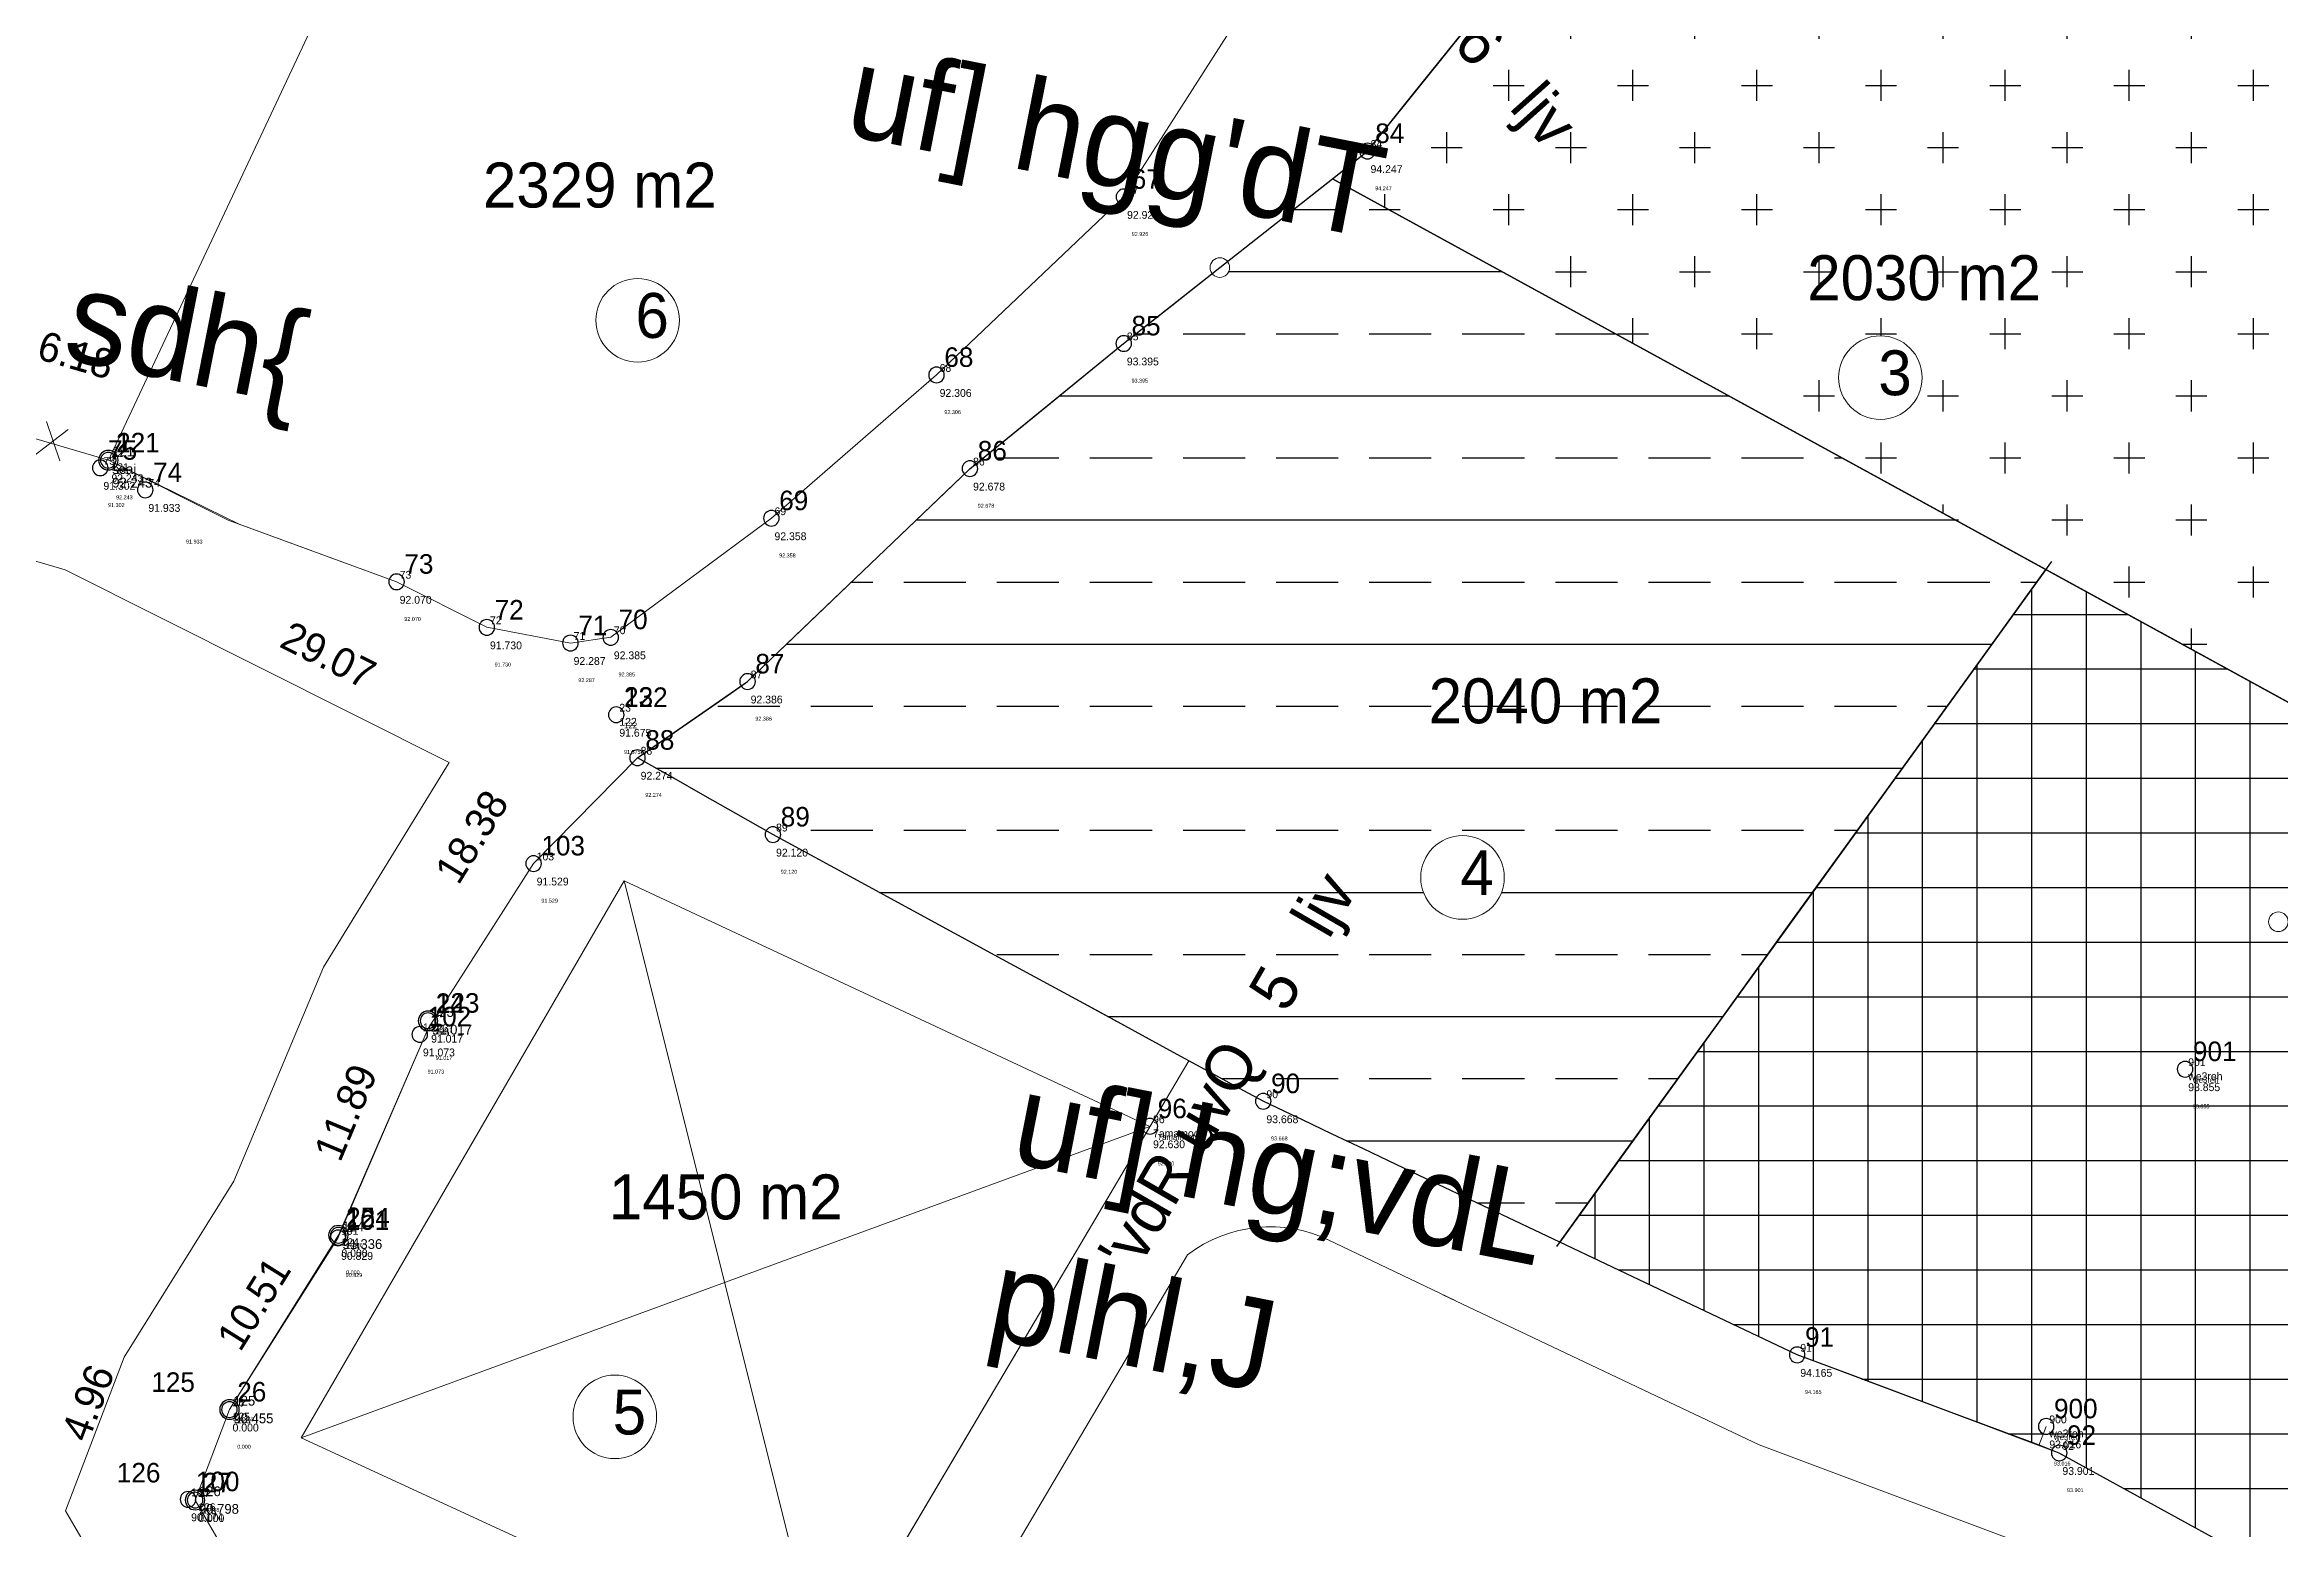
# Model space of a CAD drawing. Header units: millimetres. Extents: x 0 to 151572, y 0 to 180002.
# Drawn here: x 151294 to 151408.3, y 179736 to 179811.9 of the extents above; entities that cross this region are included whole.
import ezdxf

# ---------------------------------------------------------------- set-up
doc = ezdxf.new("R2010")
doc.units = ezdxf.units.MM
doc.layers.get('0').update_dxf_attribs({"linetype": 'CONTINUOUS'})
doc.layers.get('DEFPOINTS').update_dxf_attribs({"linetype": 'CONTINUOUS'})
for name, color, linetype in [('121', 7, 'CONTINUOUS'), ('122', 7, 'CONTINUOUS'), ('123', 7, 'CONTINUOUS'), ('124', 7, 'CONTINUOUS'), ('125', 7, 'CONTINUOUS'), ('126', 7, 'CONTINUOUS'), ('7amamoot', 7, 'CONTINUOUS'), ('DIM', 12, 'CONTINUOUS'), ('DIM6', 2, 'CONTINUOUS'), ('FRAME', 7, 'CONTINUOUS'), ('Point_Codes', 7, 'CONTINUOUS'), ('Point_Elevations', 7, 'CONTINUOUS'), ('Point_Names', 7, 'CONTINUOUS'), ('seaj', 7, 'CONTINUOUS'), ('TEXT', 6, 'CONTINUOUS'), ('we3reh', 7, 'CONTINUOUS')]:
    doc.layers.add(name, color=color, linetype=linetype)
doc.styles.add('F1', font='f1.shx', dxfattribs={"height": 0.5})
doc.styles.add('MONOTEXT', font='txt')
doc.dimstyles.new('250', dxfattribs={"dimtxt": 1.5, "dimasz": 0.18, "dimexe": 0.18, "dimexo": 0.0625, "dimgap": 0.09, "dimtad": 0, "dimzin": 0, "dimdsep": 46, "dimtxsty": 'Standard', "dimcen": 0.09, "dimse1": 1, "dimse2": 1, "dimsd1": 1, "dimsd2": 1, "dimclrt": 2, "dimazin": 0, "dimtfac": 1, "dimtofl": 0, "dimtmove": 0, "dimatfit": 3, "dimfxl": 1, "dimtolj": 1, "dimtzin": 0, "dimarcsym": 0})

# ---------------------------------------------------------------- blocks, each defined once
blk = doc.blocks.new('CIRCLE', base_point=(100, 100))
at = {"color": 0}
for start, end in [(90, 270), (270, 90)]:
    blk.add_arc((100, 100), 100, start, end, dxfattribs=at)
at = {"flags": 1}
for tag in ['NAME', 'FEATURE_CODE']:
    blk.add_attdef(tag, (0, 0), '', height=1, dxfattribs=at)
blk = doc.blocks.new('*D50')
at = {"layer": 'DEFPOINTS', "color": 0, "transparency": 16777216}
for p in [(151301.7, 179737.42), (151304.18, 179733.16), (151300.31, 179730.9)]:
    blk.add_point(p, dxfattribs=at)
at = {"layer": 'DIM6', "color": 2, "lineweight": 0, "transparency": 16777216, "insert": (151299.06, 179733.03), "char_height": 1.5, "attachment_point": 5, "rotation": 300.2538}
blk.add_mtext('\\A1;4.94', dxfattribs=at)
blk = doc.blocks.new('*D49')
at = {"layer": 'DEFPOINTS', "color": 0, "transparency": 16777216}
for p in [(151303.46, 179742.05), (151295.25, 179739.88), (151301.7, 179737.42)]:
    blk.add_point(p, dxfattribs=at)
at = {"layer": 'DIM6', "color": 2, "lineweight": 0, "transparency": 16777216, "insert": (151296.22, 179742.4), "char_height": 1.5, "attachment_point": 5, "rotation": 69.1301}
blk.add_mtext('\\A1;4.96', dxfattribs=at)
blk = doc.blocks.new('*D48')
at = {"layer": 'DEFPOINTS', "color": 0, "transparency": 16777216}
for p in [(151309.03, 179750.97), (151301.93, 179743.01), (151303.46, 179742.05)]:
    blk.add_point(p, dxfattribs=at)
at = {"layer": 'DIM6', "color": 2, "lineweight": 0, "transparency": 16777216, "insert": (151304.71, 179747.47), "char_height": 1.5, "attachment_point": 5, "rotation": 58.0022}
blk.add_mtext('\\A1;10.51', dxfattribs=at)
blk = doc.blocks.new('*D47')
at = {"layer": 'DEFPOINTS', "color": 0, "transparency": 16777216}
for p in [(151313.62, 179761.93), (151307.11, 179751.77), (151309.03, 179750.97)]:
    blk.add_point(p, dxfattribs=at)
at = {"layer": 'DIM6', "color": 2, "lineweight": 0, "transparency": 16777216, "insert": (151309.41, 179757.25), "char_height": 1.5, "attachment_point": 5, "rotation": 67.3004}
blk.add_mtext('\\A1;11.89', dxfattribs=at)
blk = doc.blocks.new('*D46')
at = {"layer": 'DEFPOINTS', "color": 0, "transparency": 16777216}
for p in [(151323.25, 179777.59), (151311.04, 179763.52), (151313.62, 179761.93)]:
    blk.add_point(p, dxfattribs=at)
at = {"layer": 'DIM6', "color": 2, "lineweight": 0, "transparency": 16777216, "insert": (151315.86, 179771.35), "char_height": 1.5, "attachment_point": 5, "rotation": 58.401}
blk.add_mtext('\\A1;18.38', dxfattribs=at)
blk = doc.blocks.new('*D45')
at = {"layer": 'DEFPOINTS', "color": 0, "transparency": 16777216}
for p in [(151297.26, 179790.61), (151295.52, 179787.14), (151323.25, 179777.59)]:
    blk.add_point(p, dxfattribs=at)
at = {"layer": 'DIM6', "color": 2, "lineweight": 0, "transparency": 16777216, "insert": (151308.52, 179780.63), "char_height": 1.5, "attachment_point": 5, "rotation": 333.387}
blk.add_mtext('\\A1;29.07', dxfattribs=at)
blk = doc.blocks.new('*D44')
at = {"layer": 'DEFPOINTS', "color": 0, "transparency": 16777216}
for p in [(151292.64, 179796.84), (151291.33, 179792.34), (151297.26, 179790.61)]:
    blk.add_point(p, dxfattribs=at)
at = {"layer": 'DIM6', "color": 2, "lineweight": 0, "transparency": 16777216, "insert": (151295.61, 179795.98), "char_height": 1.5, "attachment_point": 5, "rotation": 343.7105}
blk.add_mtext('\\A1;6.18', dxfattribs=at)
blk = doc.blocks.new('A$C45845B06')
at = {"color": 30}
ref = blk.add_blockref('CIRCLE', (100.1, 129.12, 94.25), dxfattribs=dict(at, xscale=0.003999999986262992, yscale=0.003999999986262992, zscale=0.003999999986262992))
ref.add_attrib('NAME', '84', (100.26, 129.28, 94.25), dxfattribs={"height": 0.4})
ref.add_attrib('ELEVATION', '94.247', (100.26, 128, 94.25), dxfattribs={"height": 0.4})
ref = blk.add_blockref('CIRCLE', (87.64, 126.78, 92.93), dxfattribs=dict(at, xscale=0.003999999986262992, yscale=0.003999999986262992, zscale=0.003999999986262992))
ref.add_attrib('NAME', '67', (87.8, 126.94, 92.93), dxfattribs={"height": 0.4})
ref.add_attrib('ELEVATION', '92.926', (87.8, 125.66, 92.93), dxfattribs={"height": 0.4})
ref = blk.add_blockref('CIRCLE', (87.63, 119.28, 93.4), dxfattribs=dict(at, xscale=0.003999999986262992, yscale=0.003999999986262992, zscale=0.003999999986262992))
ref.add_attrib('NAME', '85', (87.79, 119.44, 93.4), dxfattribs={"height": 0.4})
ref.add_attrib('ELEVATION', '93.395', (87.79, 118.16, 93.4), dxfattribs={"height": 0.4})
ref = blk.add_blockref('CIRCLE', (78.05, 117.67, 92.31), dxfattribs=dict(at, xscale=0.003999999986262992, yscale=0.003999999986262992, zscale=0.003999999986262992))
ref.add_attrib('NAME', '68', (78.21, 117.83, 92.31), dxfattribs={"height": 0.4})
ref.add_attrib('ELEVATION', '92.306', (78.21, 116.55, 92.31), dxfattribs={"height": 0.4})
ref = blk.add_blockref('CIRCLE', (35.26, 112.92, 91.3), dxfattribs=dict(at, xscale=0.003999999986262992, yscale=0.003999999986262992, zscale=0.003999999986262992))
ref.add_attrib('NAME', '75', (35.42, 113.08, 91.3), dxfattribs={"height": 0.4})
ref.add_attrib('ELEVATION', '91.302', (35.42, 111.8, 91.3), dxfattribs={"height": 0.4})
ref = blk.add_blockref('CIRCLE', (79.76, 112.88, 92.68), dxfattribs=dict(at, xscale=0.003999999986262992, yscale=0.003999999986262992, zscale=0.003999999986262992))
ref.add_attrib('NAME', '86', (79.92, 113.04, 92.68), dxfattribs={"height": 0.4})
ref.add_attrib('ELEVATION', '92.678', (79.92, 111.76, 92.68), dxfattribs={"height": 0.4})
ref = blk.add_blockref('CIRCLE', (37.56, 111.79, 91.93), dxfattribs=dict(at, xscale=0.003999999986262992, yscale=0.003999999986262992, zscale=0.003999999986262992))
ref.add_attrib('NAME', '74', (37.72, 111.95, 91.93), dxfattribs={"height": 0.4})
ref.add_attrib('ELEVATION', '91.933', (37.72, 110.67, 91.93), dxfattribs={"height": 0.4})
ref = blk.add_blockref('CIRCLE', (69.6, 110.34, 92.36), dxfattribs=dict(at, xscale=0.003999999986262992, yscale=0.003999999986262992, zscale=0.003999999986262992))
ref.add_attrib('NAME', '69', (69.76, 110.5, 92.36), dxfattribs={"height": 0.4})
ref.add_attrib('ELEVATION', '92.358', (69.76, 109.22, 92.36), dxfattribs={"height": 0.4})
ref = blk.add_blockref('CIRCLE', (50.42, 107.09, 92.07), dxfattribs=dict(at, xscale=0.003999999986262992, yscale=0.003999999986262992, zscale=0.003999999986262992))
ref.add_attrib('NAME', '73', (50.58, 107.25, 92.07), dxfattribs={"height": 0.4})
ref.add_attrib('ELEVATION', '92.070', (50.58, 105.97, 92.07), dxfattribs={"height": 0.4})
ref = blk.add_blockref('CIRCLE', (55.04, 104.76, 91.73), dxfattribs=dict(at, xscale=0.003999999986262992, yscale=0.003999999986262992, zscale=0.003999999986262992))
ref.add_attrib('NAME', '72', (55.2, 104.92, 91.73), dxfattribs={"height": 0.4})
ref.add_attrib('ELEVATION', '91.730', (55.2, 103.64, 91.73), dxfattribs={"height": 0.4})
ref = blk.add_blockref('CIRCLE', (59.32, 103.96, 92.29), dxfattribs=dict(at, xscale=0.003999999986262992, yscale=0.003999999986262992, zscale=0.003999999986262992))
ref.add_attrib('NAME', '71', (59.48, 104.12, 92.29), dxfattribs={"height": 0.4})
ref.add_attrib('ELEVATION', '92.287', (59.48, 102.84, 92.29), dxfattribs={"height": 0.4})
ref = blk.add_blockref('CIRCLE', (61.38, 104.25, 92.38), dxfattribs=dict(at, xscale=0.003999999986262992, yscale=0.003999999986262992, zscale=0.003999999986262992))
ref.add_attrib('NAME', '70', (61.54, 104.41, 92.38), dxfattribs={"height": 0.4})
ref.add_attrib('ELEVATION', '92.385', (61.54, 103.13, 92.38), dxfattribs={"height": 0.4})
ref = blk.add_blockref('CIRCLE', (68.38, 101.99, 92.39), dxfattribs=dict(at, xscale=0.003999999986262992, yscale=0.003999999986262992, zscale=0.003999999986262992))
ref.add_attrib('NAME', '87', (68.54, 102.15, 92.39), dxfattribs={"height": 0.4})
ref.add_attrib('ELEVATION', '92.386', (68.54, 100.87, 92.39), dxfattribs={"height": 0.4})
ref = blk.add_blockref('CIRCLE', (62.75, 98.09, 92.27), dxfattribs=dict(at, xscale=0.003999999986262992, yscale=0.003999999986262992, zscale=0.003999999986262992))
ref.add_attrib('NAME', '88', (62.91, 98.25, 92.27), dxfattribs={"height": 0.4})
ref.add_attrib('ELEVATION', '92.274', (62.91, 96.97, 92.27), dxfattribs={"height": 0.4})
ref = blk.add_blockref('CIRCLE', (69.68, 94.16, 92.12), dxfattribs=dict(at, xscale=0.003999999986262992, yscale=0.003999999986262992, zscale=0.003999999986262992))
ref.add_attrib('NAME', '89', (69.84, 94.32, 92.12), dxfattribs={"height": 0.4})
ref.add_attrib('ELEVATION', '92.120', (69.84, 93.04, 92.12), dxfattribs={"height": 0.4})
ref = blk.add_blockref('CIRCLE', (57.43, 92.68, 91.53), dxfattribs=dict(at, xscale=0.003999999986262992, yscale=0.003999999986262992, zscale=0.003999999986262992))
ref.add_attrib('NAME', '103', (57.59, 92.84, 91.53), dxfattribs={"height": 0.4})
ref.add_attrib('ELEVATION', '91.529', (57.59, 91.56, 91.53), dxfattribs={"height": 0.4})
ref = blk.add_blockref('CIRCLE', (51.61, 83.94, 91.07), dxfattribs=dict(at, xscale=0.003999999986262992, yscale=0.003999999986262992, zscale=0.003999999986262992))
ref.add_attrib('NAME', '102', (51.77, 84.1, 91.07), dxfattribs={"height": 0.4})
ref.add_attrib('ELEVATION', '91.073', (51.77, 82.82, 91.07), dxfattribs={"height": 0.4})
ref = blk.add_blockref('CIRCLE', (94.77, 80.52, 93.67), dxfattribs=dict(at, xscale=0.003999999986262992, yscale=0.003999999986262992, zscale=0.003999999986262992))
ref.add_attrib('NAME', '90', (94.93, 80.68, 93.67), dxfattribs={"height": 0.4})
ref.add_attrib('ELEVATION', '93.668', (94.93, 79.4, 93.67), dxfattribs={"height": 0.4})
ref = blk.add_blockref('CIRCLE', (47.42, 73.53, 90.83), dxfattribs=dict(at, xscale=0.003999999986262992, yscale=0.003999999986262992, zscale=0.003999999986262992))
ref.add_attrib('NAME', '101', (47.58, 73.69, 90.83), dxfattribs={"height": 0.4})
ref.add_attrib('ELEVATION', '90.829', (47.58, 72.41, 90.83), dxfattribs={"height": 0.4})
ref = blk.add_blockref('CIRCLE', (122.09, 67.55, 94.17), dxfattribs=dict(at, xscale=0.003999999986262992, yscale=0.003999999986262992, zscale=0.003999999986262992))
ref.add_attrib('NAME', '91', (122.25, 67.71, 94.17), dxfattribs={"height": 0.4})
ref.add_attrib('ELEVATION', '94.165', (122.25, 66.43, 94.17), dxfattribs={"height": 0.4})
ref = blk.add_blockref('CIRCLE', (135.5, 62.53, 93.9), dxfattribs=dict(at, xscale=0.003999999986262992, yscale=0.003999999986262992, zscale=0.003999999986262992))
ref.add_attrib('NAME', '92', (135.66, 62.69, 93.9), dxfattribs={"height": 0.4})
ref.add_attrib('ELEVATION', '93.901', (135.66, 61.41, 93.9), dxfattribs={"height": 0.4})
ref = blk.add_blockref('CIRCLE', (39.75, 60.16, 90.17), dxfattribs=dict(at, xscale=0.003999999986262992, yscale=0.003999999986262992, zscale=0.003999999986262992))
ref.add_attrib('NAME', '100', (39.91, 60.32, 90.17), dxfattribs={"height": 0.4})
ref.add_attrib('ELEVATION', '90.174', (39.91, 59.04, 90.17), dxfattribs={"height": 0.4})
at = {"layer": '121', "color": 30}
ref = blk.add_blockref('CIRCLE', (35.67, 113.31, 92.24), dxfattribs=dict(at, xscale=0.003999999986262992, yscale=0.003999999986262992, zscale=0.003999999986262992))
ref.add_attrib('NAME', '22', (35.83, 113.47, 92.24), dxfattribs={"layer": '0', "height": 0.4})
ref.add_attrib('FEATURE_CODE', '121', (35.83, 112.75, 92.24), dxfattribs={"layer": '0', "height": 0.4})
ref.add_attrib('ELEVATION', '92.243', (35.83, 112.19, 92.24), dxfattribs={"layer": '0', "height": 0.4})
at = {"layer": '122', "color": 30}
ref = blk.add_blockref('CIRCLE', (61.66, 100.29, 91.67), dxfattribs=dict(at, xscale=0.003999999986262992, yscale=0.003999999986262992, zscale=0.003999999986262992))
ref.add_attrib('NAME', '23', (61.82, 100.45, 91.67), dxfattribs={"layer": '0', "height": 0.4})
ref.add_attrib('FEATURE_CODE', '122', (61.82, 99.73, 91.67), dxfattribs={"layer": '0', "height": 0.4})
ref.add_attrib('ELEVATION', '91.675', (61.82, 99.17, 91.67), dxfattribs={"layer": '0', "height": 0.4})
at = {"layer": '123', "color": 30}
ref = blk.add_blockref('CIRCLE', (52.03, 84.64, 91.02), dxfattribs=dict(at, xscale=0.003999999986262992, yscale=0.003999999986262992, zscale=0.003999999986262992))
ref.add_attrib('NAME', '24', (52.19, 84.8, 91.02), dxfattribs={"layer": '0', "height": 0.4})
ref.add_attrib('FEATURE_CODE', '123', (52.19, 84.08, 91.02), dxfattribs={"layer": '0', "height": 0.4})
ref.add_attrib('ELEVATION', '91.017', (52.19, 83.52, 91.02), dxfattribs={"layer": '0', "height": 0.4})
at = {"layer": '124', "color": 30}
ref = blk.add_blockref('CIRCLE', (47.44, 73.67), dxfattribs=dict(at, xscale=0.003999999986262992, yscale=0.003999999986262992, zscale=0.003999999986262992))
ref.add_attrib('NAME', '25', (47.6, 73.83), dxfattribs={"layer": '0', "height": 0.4})
ref.add_attrib('FEATURE_CODE', '124', (47.6, 73.11), dxfattribs={"layer": '0', "height": 0.4})
ref.add_attrib('ELEVATION', '0.000', (47.6, 72.55), dxfattribs={"layer": '0', "height": 0.4})
at = {"layer": '125', "color": 30}
ref = blk.add_blockref('CIRCLE', (41.87, 64.75), dxfattribs=dict(at, xscale=0.003999999986262992, yscale=0.003999999986262992, zscale=0.003999999986262992))
ref.add_attrib('NAME', '26', (42.03, 64.91), dxfattribs={"layer": '0', "height": 0.4})
ref.add_attrib('FEATURE_CODE', '125', (42.03, 64.19), dxfattribs={"layer": '0', "height": 0.4})
ref.add_attrib('ELEVATION', '0.000', (42.03, 63.63), dxfattribs={"layer": '0', "height": 0.4})
at = {"layer": '126', "color": 30}
ref = blk.add_blockref('CIRCLE', (40.11, 60.12), dxfattribs=dict(at, xscale=0.003999999986262992, yscale=0.003999999986262992, zscale=0.003999999986262992))
ref.add_attrib('NAME', '27', (40.27, 60.28), dxfattribs={"layer": '0', "height": 0.4})
ref.add_attrib('FEATURE_CODE', '126', (40.27, 59.56), dxfattribs={"layer": '0', "height": 0.4})
ref.add_attrib('ELEVATION', '0.000', (40.27, 59), dxfattribs={"layer": '0', "height": 0.4})
at = {"layer": '7amamoot', "color": 30}
ref = blk.add_blockref('CIRCLE', (88.97, 79.24, 92.63), dxfattribs=dict(at, xscale=0.003999999986262992, yscale=0.003999999986262992, zscale=0.003999999986262992))
ref.add_attrib('NAME', '96', (89.13, 79.4, 92.63), dxfattribs={"layer": '0', "height": 0.4})
ref.add_attrib('FEATURE_CODE', '7amamoot', (89.13, 78.68, 92.63), dxfattribs={"layer": '0', "height": 0.4})
ref.add_attrib('ELEVATION', '92.630', (89.13, 78.12, 92.63), dxfattribs={"layer": '0', "height": 0.4})
at = {"layer": 'we3reh', "color": 30}
ref = blk.add_blockref('CIRCLE', (141.94, 82.16, 93.85), dxfattribs=dict(at, xscale=0.003999999986262992, yscale=0.003999999986262992, zscale=0.003999999986262992))
ref.add_attrib('NAME', '901', (142.1, 82.32, 93.85), dxfattribs={"layer": '0', "height": 0.4})
ref.add_attrib('FEATURE_CODE', 'we3reh', (142.1, 81.6, 93.85), dxfattribs={"layer": '0', "height": 0.4})
ref.add_attrib('ELEVATION', '93.855', (142.1, 81.04, 93.85), dxfattribs={"layer": '0', "height": 0.4})
ref = blk.add_blockref('CIRCLE', (134.83, 63.89, 93.02), dxfattribs=dict(at, xscale=0.003999999986262992, yscale=0.003999999986262992, zscale=0.003999999986262992))
ref.add_attrib('NAME', '900', (134.99, 64.05, 93.02), dxfattribs={"layer": '0', "height": 0.4})
ref.add_attrib('FEATURE_CODE', 'we3reh', (134.99, 63.33, 93.02), dxfattribs={"layer": '0', "height": 0.4})
ref.add_attrib('ELEVATION', '93.016', (134.99, 62.77, 93.02), dxfattribs={"layer": '0', "height": 0.4})
at = {"layer": 'Point_Codes', "color": 6, "char_height": 0.3, "attachment_point": 1, "style": 'MONOTEXT'}
for s, insert in [('121', (36.07, 112.91, 92.24)), ('122', (62.06, 99.89, 91.67)), ('123', (52.43, 84.24, 91.02)), ('we3reh', (142.34, 81.76, 93.85)), ('7amamoot', (89.37, 78.84, 92.63)), ('124', (47.84, 73.27)), ('125', (42.27, 64.35)), ('we3reh', (135.23, 63.49, 93.02)), ('126', (40.51, 59.72))]:
    blk.add_mtext(s, dxfattribs=dict(at, insert=insert))
at = {"layer": 'Point_Elevations', "color": 4, "char_height": 0.2, "attachment_point": 1, "style": 'MONOTEXT'}
for s, insert in [('94.247', (100.5, 127.32, 94.25)), ('92.926', (88.04, 124.98, 92.93)), ('93.395', (88.03, 117.48, 93.4)), ('92.306', (78.45, 115.87, 92.31)), ('91.302', (35.66, 111.12, 91.3)), ('92.243', (36.07, 111.51, 92.24)), ('92.678', (80.16, 111.08, 92.68)), ('91.933', (39.65, 109.25, 18.39)), ('92.358', (70, 108.54, 92.36)), ('92.070', (50.82, 105.29, 92.07)), ('91.730', (55.44, 102.96, 91.73)), ('92.287', (59.72, 102.16, 92.29)), ('92.385', (61.78, 102.45, 92.38)), ('92.386', (68.78, 100.19, 92.39)), ('91.675', (62.06, 98.49, 91.67)), ('92.274', (63.15, 96.29, 92.27)), ('92.120', (70.08, 92.36, 92.12)), ('91.529', (57.83, 90.88, 91.53)), ('91.017', (52.43, 82.84, 91.02)), ('91.073', (52.01, 82.14, 91.07)), ('93.855', (142.34, 80.36, 93.85)), ('93.668', (95.17, 78.72, 93.67)), ('92.630', (89.37, 77.44, 92.63)), ('90.829', (47.82, 71.73, 90.83)), ('0.000', (47.84, 71.87)), ('94.165', (122.49, 65.75, 94.17)), ('0.000', (42.27, 62.95)), ('93.016', (135.23, 62.09, 93.02)), ('93.901', (135.9, 60.73, 93.9))]:
    blk.add_mtext(s, dxfattribs=dict(at, insert=insert))
at = {"layer": 'Point_Names', "color": 1, "char_height": 1, "width": 1, "attachment_point": 7, "style": 'MONOTEXT'}
for s, insert in [('84', (100.5, 129.52, 94.25)), ('67', (88.04, 127.18, 92.93)), ('85', (88.03, 119.68, 93.4)), ('68', (78.45, 118.07, 92.31)), ('22', (36.07, 113.71, 92.24)), ('75', (35.66, 113.32, 91.3)), ('86', (80.16, 113.28, 92.68)), ('74', (37.96, 112.19, 91.93)), ('69', (70, 110.74, 92.36)), ('73', (50.82, 107.49, 92.07)), ('72', (55.44, 105.16, 91.73)), ('71', (59.72, 104.36, 92.29)), ('70', (61.78, 104.65, 92.38)), ('87', (68.78, 102.39, 92.39)), ('23', (62.06, 100.69, 91.67)), ('88', (63.15, 98.49, 92.27)), ('89', (70.08, 94.56, 92.12)), ('103', (57.83, 93.08, 91.53)), ('24', (52.43, 85.04, 91.02)), ('102', (52.01, 84.34, 91.07)), ('901', (142.34, 82.56, 93.85)), ('90', (95.17, 80.92, 93.67)), ('96', (89.37, 79.64, 92.63)), ('25', (47.84, 74.07)), ('101', (47.82, 73.93, 90.83)), ('91', (122.49, 67.95, 94.17)), ('26', (42.27, 65.15)), ('900', (135.23, 64.29, 93.02)), ('92', (135.9, 62.93, 93.9)), ('100', (40.15, 60.56, 90.17)), ('27', (40.51, 60.52))]:
    blk.add_mtext(s, dxfattribs=dict(at, insert=insert))

msp = doc.modelspace()

# ---------------------------------------------------------------- hatches: boundary and pattern name
at = {"layer": 'DIM6'}
h = msp.add_hatch(dxfattribs=at)
h.set_pattern_fill('CROSS', color=3, scale=0.5)
h.paths.add_polyline_path([(151415.305, 179823.596), (151414.731, 179824.52), (151414.156, 179825.445), (151413.271, 179825.991), (151411.471, 179826.784), (151410.54, 179827.031), (151409.142, 179827.068), (151408.803, 179826.949), (151406.665, 179826.202), (151405.077, 179825.647), (151401.352, 179824.344), (151397.865, 179824.497), (151389.251, 179824.876), (151384.333, 179825.092), (151371.209, 179818.256), (151369.191, 179815.748, -0.7078714), (151368.94, 179815.037, -0.1710484), (151368.689, 179815.125), (151365.77, 179811.498), (151363.999, 179809.297), (151361.937, 179806.735, -0.7078714), (151361.687, 179806.023, -0.2295511), (151361.373, 179806.176), (151359.892, 179805.007), (151378.144, 179795.01), (151388.642, 179789.261), (151396.397, 179785.014), (151411.064, 179776.981), (151413.326, 179780.555), (151417.906, 179784.862), (151424.582, 179791.138), (151430.026, 179793.481), (151417.589, 179818.924)])
h.paths.add_polyline_path([(151390.074, 179794.834, -1), (151385.798, 179794.834, -1)], flags=16)
h.paths.add_polyline_path([(151361.747, 179805.203), (151363.947, 179805.203), (151363.947, 179805.803), (151361.747, 179805.803)], flags=24)
h.paths.add_polyline_path([(151361.747, 179806.483), (151362.613, 179806.483), (151362.613, 179807.083), (151361.747, 179807.083)], flags=25)
h.paths.add_polyline_path([(151369, 179814.217), (151371.2, 179814.217), (151371.2, 179814.817), (151369, 179814.817)], flags=24)
h.paths.add_polyline_path([(151369, 179815.497), (151369.867, 179815.497), (151369.867, 179816.097), (151369, 179816.097)], flags=25)
h.paths.add_polyline_path([(151362.037, 179804.373), (151363.137, 179804.373), (151363.137, 179804.673), (151362.037, 179804.673)], flags=24)
h.paths.add_polyline_path([(151361.837, 179806.573), (151364.003, 179806.573), (151364.003, 179808.073), (151361.837, 179808.073)], flags=25)
h.paths.add_polyline_path([(151369.29, 179813.387), (151370.39, 179813.387), (151370.39, 179813.687), (151369.29, 179813.687)], flags=24)
h.paths.add_polyline_path([(151369.09, 179815.587), (151371.257, 179815.587), (151371.257, 179817.087), (151369.09, 179817.087)], flags=25)
h.paths.add_polyline_path([(151387.253, 179793.357), (151389.935, 179793.357), (151389.935, 179796.804), (151387.253, 179796.804)], flags=8)
h.paths.add_polyline_path([(151383.618, 179798.221), (151399.323, 179798.221), (151399.323, 179801.668), (151383.618, 179801.668)], flags=24)
h = msp.add_hatch(dxfattribs=at)
h.set_pattern_fill('BRASS', color=6)
h.paths.add_polyline_path([(151396.397, 179785.014), (151388.642, 179789.261), (151378.144, 179795.01), (151359.892, 179805.007), (151354.528, 179800.773, -0.1686287), (151354.636, 179800.463, -0.7114076), (151353.743, 179800.153), (151351.675, 179798.521), (151349.528, 179796.826, -0.6266099), (151349.214, 179796.178, -0.2256019), (151348.904, 179796.326), (151347.624, 179795.283), (151345.281, 179793.377), (151341.659, 179790.427, -0.6318513), (151341.348, 179789.775, -0.2046769), (151341.059, 179789.898), (151340.08, 179788.961), (151337.004, 179786.019), (151333.6, 179782.763), (151330.258, 179779.565, -0.6601961), (151329.969, 179778.889, -0.2460018), (151329.64, 179779.061), (151329.261, 179778.798), (151328.358, 179778.173), (151327.154, 179777.338), (151324.668, 179775.616, -0.2879456), (151324.687, 179775.191), (151326.071, 179774.407), (151327.803, 179773.425), (151329.365, 179772.54), (151330.92, 179771.659, -0.270121), (151331.268, 179771.862, -0.5688533), (151331.619, 179771.271), (151335.781, 179769.008), (151343.022, 179765.071), (151348.209, 179762.251), (151349.801, 179761.385), (151351.771, 179760.314), (151353.553, 179759.345), (151355.371, 179758.357), (151356.004, 179758.012, -0.2748164), (151356.356, 179758.221, -0.5508689), (151356.717, 179757.649), (151357.461, 179757.296), (151358.36, 179756.87), (151359.888, 179756.144), (151361.495, 179755.381), (151362.762, 179754.78), (151364.338, 179754.031), (151371.532, 179750.616), (151374.421, 179754.613), (151378.052, 179759.635), (151379.682, 179761.89), (151383.321, 179766.924), (151388.482, 179774.064), (151393.275, 179780.694)])
h.paths.add_polyline_path([(151368.691, 179769.268, -1), (151364.415, 179769.268, -1)], flags=16)
h.paths.add_polyline_path([(151356.416, 179756.601), (151358.616, 179756.601), (151358.616, 179757.201), (151356.416, 179757.201)], flags=25)
h.paths.add_polyline_path([(151356.416, 179757.881), (151357.216, 179757.881), (151357.216, 179758.481), (151356.416, 179758.481)], flags=25)
h.paths.add_polyline_path([(151331.328, 179770.242), (151333.328, 179770.242), (151333.328, 179770.842), (151331.328, 179770.842)], flags=25)
h.paths.add_polyline_path([(151331.328, 179771.522), (151332.195, 179771.522), (151332.195, 179772.122), (151331.328, 179772.122)], flags=25)
h.paths.add_polyline_path([(151324.399, 179774.168), (151326.599, 179774.168), (151326.599, 179774.768), (151324.399, 179774.768)], flags=9)
h.paths.add_polyline_path([(151324.399, 179775.448), (151325.266, 179775.448), (151325.266, 179776.048), (151324.399, 179776.048)], flags=9)
h.paths.add_polyline_path([(151330.029, 179778.069), (151332.229, 179778.069), (151332.229, 179778.669), (151330.029, 179778.669)], flags=24)
h.paths.add_polyline_path([(151330.029, 179779.349), (151330.896, 179779.349), (151330.896, 179779.949), (151330.029, 179779.949)], flags=25)
h.paths.add_polyline_path([(151341.408, 179788.955), (151343.608, 179788.955), (151343.608, 179789.555), (151341.408, 179789.555)], flags=24)
h.paths.add_polyline_path([(151341.408, 179790.235), (151342.275, 179790.235), (151342.275, 179790.835), (151341.408, 179790.835)], flags=25)
h.paths.add_polyline_path([(151349.274, 179795.358), (151351.474, 179795.358), (151351.474, 179795.958), (151349.274, 179795.958)], flags=24)
h.paths.add_polyline_path([(151349.274, 179796.638), (151350.141, 179796.638), (151350.141, 179797.238), (151349.274, 179797.238)], flags=25)
h.paths.add_polyline_path([(151356.506, 179757.971), (151358.506, 179757.971), (151358.506, 179759.471), (151356.506, 179759.471)], flags=25)
h.paths.add_polyline_path([(151331.418, 179771.612), (151333.585, 179771.612), (151333.585, 179773.112), (151331.418, 179773.112)], flags=25)
h.paths.add_polyline_path([(151324.489, 179775.538), (151326.656, 179775.538), (151326.656, 179777.038), (151324.489, 179777.038)], flags=9)
h.paths.add_polyline_path([(151330.319, 179777.239), (151331.419, 179777.239), (151331.419, 179777.539), (151330.319, 179777.539)], flags=24)
h.paths.add_polyline_path([(151330.119, 179779.439), (151332.286, 179779.439), (151332.286, 179780.939), (151330.119, 179780.939)], flags=25)
h.paths.add_polyline_path([(151341.698, 179788.125), (151342.798, 179788.125), (151342.798, 179788.425), (151341.698, 179788.425)], flags=24)
h.paths.add_polyline_path([(151341.498, 179790.325), (151343.665, 179790.325), (151343.665, 179791.825), (151341.498, 179791.825)], flags=25)
h.paths.add_polyline_path([(151349.564, 179794.528), (151350.664, 179794.528), (151350.664, 179794.828), (151349.564, 179794.828)], flags=24)
h.paths.add_polyline_path([(151349.364, 179796.728), (151351.531, 179796.728), (151351.531, 179798.228), (151349.364, 179798.228)], flags=25)
h.paths.add_polyline_path([(151364.246, 179776.578), (151379.951, 179776.578), (151379.951, 179780.026), (151364.246, 179780.026)], flags=24)
h.paths.add_polyline_path([(151365.87, 179767.79), (151368.552, 179767.79), (151368.552, 179771.238), (151365.87, 179771.238)], flags=8)
h = msp.add_hatch(dxfattribs=at)
h.set_pattern_fill('NET', color=5, scale=0.88)
h.paths.add_polyline_path([(151410.174, 179766.223), (151408.761, 179766.809, -0.4651963), (151408.032, 179766.578), (151403.738, 179759.793, -0.9076018), (151403.379, 179759.083), (151396.568, 179741.558, -0.9999519), (151396.278, 179740.812), (151396.052, 179740.23), (151396.713, 179739.974, -0.3093658), (151397.085, 179740.229, -0.5702215), (151397.436, 179739.636), (151416.586, 179729.121, -0.2737056), (151416.936, 179729.329, -0.5002224), (151417.32, 179728.817), (151447.708, 179719.93, -0.3331357), (151448.092, 179720.218, -0.5002224), (151448.476, 179719.706), (151448.835, 179719.6), (151469.819, 179733.487, -0.5999709), (151470.239, 179734.263), (151470.279, 179740.791, -0.4123977), (151469.782, 179741.291, -0.0984649), (151469.82, 179741.482)])
h.paths.add_polyline_path([(151413.998, 179754.129, -1), (151418.273, 179754.129, -1)], flags=16)
h.paths.add_polyline_path([(151408.032, 179766.578, -0.2571071), (151407.799, 179767.001, -0.5909578), (151408.566, 179767.423), (151409.816, 179769.399, -0.2570823), (151409.584, 179769.821, -0.5909298), (151410.351, 179770.244), (151413.599, 179775.376), (151411.064, 179776.981), (151396.397, 179785.014), (151393.275, 179780.694), (151388.482, 179774.064), (151383.321, 179766.924), (151379.682, 179761.89), (151378.052, 179759.635), (151374.421, 179754.613), (151371.532, 179750.616), (151376.279, 179748.362), (151383.32, 179745.02, -0.2895997), (151383.681, 179745.248, -0.5235039), (151384.056, 179744.708), (151386.385, 179743.836), (151391.428, 179741.947), (151396.052, 179740.23), (151396.278, 179740.812, -1), (151396.568, 179741.558), (151403.379, 179759.083, -0.8299457), (151403.524, 179759.855, -0.1420029), (151403.738, 179759.793)])
h.paths.add_polyline_path([(151403.584, 179758.235), (151405.784, 179758.235), (151405.784, 179758.835), (151403.584, 179758.835)], flags=24)
h.paths.add_polyline_path([(151403.584, 179758.795), (151406.051, 179758.795), (151406.051, 179759.395), (151403.584, 179759.395)], flags=24)
h.paths.add_polyline_path([(151403.584, 179759.515), (151404.651, 179759.515), (151404.651, 179760.115), (151403.584, 179760.115)], flags=25)
h.paths.add_polyline_path([(151396.483, 179739.965), (151398.483, 179739.965), (151398.483, 179740.565), (151396.483, 179740.565)], flags=25)
h.paths.add_polyline_path([(151396.483, 179740.525), (151398.95, 179740.525), (151398.95, 179741.125), (151396.483, 179741.125)], flags=24)
h.paths.add_polyline_path([(151396.483, 179741.245), (151397.617, 179741.245), (151397.617, 179741.845), (151396.483, 179741.845)], flags=25)
h.paths.add_polyline_path([(151448.152, 179719.878), (151449.018, 179719.878), (151449.018, 179720.478), (151448.152, 179720.478)], flags=25)
h.paths.add_polyline_path([(151416.996, 179728.989), (151417.863, 179728.989), (151417.863, 179729.589), (151416.996, 179729.589)], flags=25)
h.paths.add_polyline_path([(151397.145, 179738.609), (151399.145, 179738.609), (151399.145, 179739.209), (151397.145, 179739.209)], flags=25)
h.paths.add_polyline_path([(151397.145, 179739.889), (151398.012, 179739.889), (151398.012, 179740.489), (151397.145, 179740.489)], flags=25)
h.paths.add_polyline_path([(151403.874, 179757.405), (151404.974, 179757.405), (151404.974, 179757.705), (151403.874, 179757.705)], flags=24)
h.paths.add_polyline_path([(151403.849, 179758.68), (151405.699, 179758.68), (151405.699, 179759.13), (151403.849, 179759.13)], flags=24)
h.paths.add_polyline_path([(151403.674, 179759.605), (151406.341, 179759.605), (151406.341, 179761.105), (151403.674, 179761.105)], flags=25)
h.paths.add_polyline_path([(151396.748, 179740.41), (151398.598, 179740.41), (151398.598, 179740.86), (151396.748, 179740.86)], flags=24)
h.paths.add_polyline_path([(151396.573, 179741.335), (151399.407, 179741.335), (151399.407, 179742.835), (151396.573, 179742.835)], flags=25)
h.paths.add_polyline_path([(151448.242, 179719.968), (151450.408, 179719.968), (151450.408, 179721.468), (151448.242, 179721.468)], flags=25)
h.paths.add_polyline_path([(151417.086, 179729.079), (151419.253, 179729.079), (151419.253, 179730.579), (151417.086, 179730.579)], flags=25)
h.paths.add_polyline_path([(151397.235, 179739.979), (151399.402, 179739.979), (151399.402, 179741.479), (151397.235, 179741.479)], flags=25)
h.paths.add_polyline_path([(151417.355, 179746.43), (151433.797, 179745.447), (151434.003, 179748.888), (151417.56, 179749.871)], flags=24)
h.paths.add_polyline_path([(151435.918, 179738.994), (151445.635, 179738.994), (151445.635, 179743.753), (151435.918, 179743.753)], flags=24)
h.paths.add_polyline_path([(151415.453, 179752.652), (151418.134, 179752.652), (151418.134, 179756.099), (151415.453, 179756.099)], flags=8)
h.paths.add_polyline_path([(151383.741, 179743.628), (151385.808, 179743.628), (151385.808, 179744.228), (151383.741, 179744.228)], flags=25)
h.paths.add_polyline_path([(151383.741, 179744.908), (151384.475, 179744.908), (151384.475, 179745.508), (151383.741, 179745.508)], flags=25)
h.paths.add_polyline_path([(151383.831, 179744.998), (151385.665, 179744.998), (151385.665, 179746.498), (151383.831, 179746.498)], flags=25)

# ---------------------------------------------------------------- linework, layer by layer
at = {"layer": 'DIM', "color": 7, "lineweight": 0, "flags": 128}
for points in [[(151303.387, 179787.54), (151297.261, 179790.609), (151291.327, 179792.343), (151280.104, 179796.636), (151274.503, 179799.068), (151291.893, 179845.615)], [(151332.466, 179726.387), (151314.431, 179729.526), (151304.184, 179733.157), (151301.697, 179737.421), (151303.462, 179742.052), (151309.032, 179750.965), (151313.62, 179761.535)]]:
    msp.add_lwpolyline(points, dxfattribs=at)
at = {"layer": 'DIM6', "color": 7, "lineweight": 0}
for p, q in [((151368.94, 179815.437, 94.253), (151361.687, 179806.423, 94.247)), ((151361.687, 179806.423, 94.247), (151349.214, 179796.578, 93.395)), ((151354.136, 179800.463, 94.935), (151349.214, 179796.578, 94.935)), ((151349.214, 179796.578, 93.395), (151341.348, 179790.175, 92.678)), ((151349.214, 179796.578, 94.935), (151341.348, 179790.175, 94.935)), ((151294.102, 179792.594), (151294.785, 179790.569)), ((151295.207, 179792.173), (151293.52, 179790.889)), ((151295.087, 179792.093), (151295.207, 179792.173)), ((151341.348, 179790.175, 92.678), (151329.969, 179779.289, 92.386)), ((151341.348, 179790.175, 94.935), (151329.969, 179779.289, 94.935)), ((151329.969, 179779.289, 92.386), (151324.339, 179775.388, 92.274)), ((151329.969, 179779.289, 94.935), (151324.339, 179775.388, 94.935)), ((151324.339, 179775.388, 92.274), (151319.018, 179769.983, 91.529)), ((151324.339, 179775.388, 92.274), (151331.268, 179771.462, 92.12)), ((151324.339, 179775.388, 94.935), (151331.268, 179771.462, 94.935)), ((151331.268, 179771.462, 92.12), (151356.356, 179757.821, 93.668)), ((151331.268, 179771.462, 94.935), (151352.545, 179759.893, 94.935)), ((151319.018, 179769.983, 91.529), (151313.62, 179761.535, 91.017)), ((151352.545, 179759.893, 94.935), (151356.356, 179757.821, 94.935)), ((151356.356, 179757.821, 93.668), (151383.681, 179744.848, 94.165)), ((151356.356, 179757.821, 94.935), (151383.681, 179744.848, 94.935)), ((151366.179, 179747.623, 97.687), (151359.64, 179750.751, 97.687)), ((151383.681, 179744.848, 94.165), (151396.047, 179740.218, 97.687)), ((151383.681, 179744.848, 94.935), (151396.047, 179740.218, 94.935)), ((151396.047, 179740.218, 97.687), (151396.423, 179741.185, 93.016)), ((151397.085, 179739.829, 93.901), (151396.047, 179740.218, 97.687)), ((151396.047, 179740.218), (151397.085, 179739.829)), ((151416.936, 179728.929, 94.06), (151397.085, 179739.829, 93.901)), ((151397.085, 179739.829), (151416.936, 179728.929))]:
    msp.add_line(p, q, dxfattribs=at)
at = {"layer": 'DIM6'}
for p, q in [((151359.892, 179805.007, 90.532), (151411.984, 179776.477, -0.728)), ((151396.692, 179785.422, 28.521), (151371.37, 179750.391, 93.919))]:
    msp.add_line(p, q, dxfattribs=at)
at = {"layer": 'DIM6', "color": 7, "lineweight": 0, "flags": 128}
for points, elevation in [([(151358.946, 179819.291), (151343.806, 179829.555), (151341.449, 179832.204), (151339.318, 179836.616), (151337.233, 179846.837), (151335.067, 179860.759), (151329.19, 179858.715), (151319.718, 179838.41), (151319.718, 179838.41), (151297.261, 179790.609), (151297.261, 179790.609), (151297.261, 179790.609), (151297.261, 179790.609), (151303.947, 179787.335), (151312.004, 179784.391), (151316.629, 179782.063), (151320.906, 179781.257), (151322.972, 179781.551), (151331.191, 179787.637), (151339.639, 179794.969), (151349.226, 179804.078), (151358.946, 179819.291)], 91.302), ([(151352.545, 179759.893), (151331.268, 179771.462), (151324.339, 179775.388), (151319.018, 179769.983), (151313.62, 179761.535), (151309.005, 179750.825), (151303.462, 179742.052), (151301.697, 179737.421), (151304.184, 179733.157), (151314.431, 179729.526), (151332.46, 179726.388), (151332.664, 179726.265)], 92.679)]:
    msp.add_lwpolyline(points, close=True, dxfattribs=dict(at, elevation=elevation))
for points, elevation in [([(151303.387, 179787.54), (151312.004, 179784.391), (151316.629, 179782.063), (151320.906, 179781.257), (151322.972, 179781.551), (151331.191, 179787.637), (151339.639, 179794.969), (151349.226, 179804.078), (151358.946, 179819.291), (151343.806, 179829.555), (151341.449, 179832.204), (151339.318, 179836.616), (151337.233, 179846.837), (151335.067, 179860.759)], 91.302), ([(151371.209, 179818.256), (151361.687, 179806.423), (151349.214, 179796.578), (151341.348, 179790.175), (151329.969, 179779.289), (151324.339, 179775.388), (151331.268, 179771.462), (151356.356, 179757.821), (151383.681, 179744.848), (151397.085, 179739.829), (151416.936, 179728.929), (151448.835, 179719.6)], 94.253)]:
    msp.add_lwpolyline(points, dxfattribs=dict(at, elevation=elevation))
at = {"layer": 'DIM6', "color": 0, "elevation": 0.884, "flags": 128}
msp.add_lwpolyline([(151415.305, 179823.596), (151421.723, 179810.466), (151424.467, 179804.854), (151430.07, 179793.5), (151424.582, 179791.138), (151417.906, 179784.862), (151413.326, 179780.555), (151411.064, 179776.981), (151396.397, 179785.014), (151359.892, 179805.007), (151361.687, 179806.423), (151363.999, 179809.297), (151365.77, 179811.498), (151371.209, 179818.256)], dxfattribs=at)
at = {"layer": 'DIM6', "color": 0, "elevation": 93.5, "flags": 128}
msp.add_lwpolyline([(151371.532, 179750.616), (151364.338, 179754.031), (151362.762, 179754.78), (151361.495, 179755.381), (151359.888, 179756.144), (151358.36, 179756.87), (151357.461, 179757.296), (151356.356, 179757.821), (151355.371, 179758.357), (151353.553, 179759.345), (151351.771, 179760.314), (151349.801, 179761.385), (151348.209, 179762.251), (151343.022, 179765.071), (151335.781, 179769.008), (151331.268, 179771.462), (151329.365, 179772.54), (151327.803, 179773.425), (151326.071, 179774.407), (151324.339, 179775.388), (151327.154, 179777.338), (151328.358, 179778.173), (151329.261, 179778.798), (151329.969, 179779.289), (151333.6, 179782.763), (151337.004, 179786.019), (151340.08, 179788.961), (151341.348, 179790.175), (151345.281, 179793.377), (151347.624, 179795.283), (151349.214, 179796.578), (151351.675, 179798.521), (151354.136, 179800.463), (151359.892, 179805.007), (151378.144, 179795.01), (151388.642, 179789.261), (151396.397, 179785.014), (151391.67, 179778.474), (151384.031, 179767.907), (151375.332, 179755.873)], close=True, dxfattribs=at)
at = {"layer": 'DIM6', "color": 7, "lineweight": 0, "flags": 128}
for points in [[(151330.3, 179720.674), (151312.903, 179723.701), (151300.108, 179728.236), (151295.068, 179736.877), (151298.064, 179744.735), (151303.685, 179753.731), (151308.265, 179764.681), (151314.709, 179775.156), (151295.058, 179785.002), (151289.411, 179786.652), (151277.836, 179791.079), (151266.89, 179795.833)], [(151415.009, 179724.283), (151394.995, 179735.273), (151394.294, 179735.535), (151381.729, 179740.24), (151365.548, 179747.922)]]:
    msp.add_lwpolyline(points, dxfattribs=at)
at = {"layer": 'DIM6', "color": 0, "flags": 128}
msp.add_lwpolyline([(151448.835, 179719.6), (151448.092, 179719.818), (151416.936, 179728.929), (151397.085, 179739.829), (151396.052, 179740.23), (151391.428, 179741.947), (151386.385, 179743.836), (151383.681, 179744.848), (151376.279, 179748.362), (151371.532, 179750.616), (151374.421, 179754.613), (151378.052, 179759.635), (151379.682, 179761.89), (151383.321, 179766.924), (151388.482, 179774.064), (151393.275, 179780.694), (151396.397, 179785.014), (151411.064, 179776.981), (151415.289, 179774.307), (151410.174, 179766.223), (151470.282, 179741.291), (151470.236, 179733.763)], close=True, dxfattribs=at)
at = {"layer": 'DIM6', "color": 7, "lineweight": 0}
for centre, radius in [((151354.136, 179800.463, 96.483), 0.5), ((151324.343, 179797.766), 2.138), ((151387.936, 179794.834), 2.138), ((151366.553, 179769.268), 2.138), ((151408.299, 179767.001, 2.752), 0.5), ((151323.176, 179741.678), 2.138)]:
    msp.add_circle(centre, radius, dxfattribs=at)
msp.add_arc((151356.71, 179744.441, 97.687), 6.957, 63.76457, 127.37227, dxfattribs=at)
at = {"layer": 'TEXT', "color": 7, "lineweight": 0}
for p, q in [((151323.655, 179769.098, 92.319), (151307.121, 179740.606, 91.358)), ((151323.655, 179769.098, 92.319), (151350.56, 179756.535, 92.63)), ((151333.863, 179728.293, 92.214), (151323.655, 179769.098, 92.319)), ((151352.545, 179759.893, 92.679), (151332.664, 179726.265, 92.185)), ((151350.56, 179756.535, 92.63), (151307.121, 179740.606, 91.358)), ((151352.487, 179749.97, 92.571), (151336.921, 179723.64, 92.183)), ((151307.121, 179740.606, 91.358), (151333.863, 179728.293, 92.214))]:
    msp.add_line(p, q, dxfattribs=at)

# ---------------------------------------------------------------- block references
at = {"color": 7, "lineweight": 0}
msp.add_blockref('A$C45845B06', (151261.588, 179677.299), dxfattribs=at)
at = {"color": 7}
ref = msp.add_blockref('CIRCLE', (151313.62, 179761.935, 91.017), dxfattribs=dict(at, xscale=0.005, yscale=0.005, zscale=0.005))
ref.add_attrib('NAME', '123', (151313.82, 179762.135, 91.017), dxfattribs={"height": 0.5})
ref.add_attrib('ELEVATION', '91.017', (151313.82, 179761.235, 91.017), dxfattribs={"height": 0.5})
ref = msp.add_blockref('CIRCLE', (151309.032, 179750.965, 91.336), dxfattribs=dict(at, xscale=0.005, yscale=0.005, zscale=0.005))
ref.add_attrib('NAME', '124', (151309.232, 179751.165, 91.336), dxfattribs={"height": 0.5})
ref.add_attrib('ELEVATION', '91.336', (151309.232, 179750.265, 91.336), dxfattribs={"height": 0.5})
ref = msp.add_blockref('CIRCLE', (151303.462, 179742.052, 90.455), dxfattribs=dict(at, xscale=0.005, yscale=0.005, zscale=0.005))
ref.add_attrib('NAME', '125', (151303.662, 179742.252, 90.455), dxfattribs={"height": 0.5})
ref.add_attrib('ELEVATION', '90.455', (151303.662, 179741.352, 90.455), dxfattribs={"height": 0.5})
ref = msp.add_blockref('CIRCLE', (151301.697, 179737.421, 90.798), dxfattribs=dict(at, xscale=0.005, yscale=0.005, zscale=0.005))
ref.add_attrib('NAME', '126', (151301.897, 179737.621, 90.798), dxfattribs={"height": 0.5})
ref.add_attrib('ELEVATION', '90.798', (151301.897, 179736.721, 90.798), dxfattribs={"height": 0.5})
at = {"layer": 'seaj', "color": 7}
ref = msp.add_blockref('CIRCLE', (151297.261, 179790.609, 92.243), dxfattribs=dict(at, xscale=0.005, yscale=0.005, zscale=0.005))
ref.add_attrib('NAME', '121', (151297.461, 179790.809, 92.243), dxfattribs={"layer": '0', "height": 0.5})
ref.add_attrib('FEATURE_CODE', 'seaj', (151297.461, 179789.909, 92.243), dxfattribs={"layer": '0', "height": 0.5})
ref.add_attrib('ELEVATION', '92.243', (151297.461, 179789.209, 92.243), dxfattribs={"layer": '0', "height": 0.5})

# ---------------------------------------------------------------- texts
at = {"layer": 'FRAME', "color": 7, "style": 'F1'}
for s, height, rotation, p in [("'vdR uvQ   6   ljv", 2.34375, 311.74447, (151355.736, 179823.354)), ("uf] hgg'dT", 4.6875, 348.85001, (151334.82, 179807.282, -62.342)), ('sdh{', 4.6875, 348.85001, (151294.84, 179795.811)), ("'vdR uvQ   5   ljv", 2.34375, 59.94054, (151349.815, 179748.945)), ('uf] hg;vdL', 4.6875, 348.85001, (151343.319, 179754.721)), ('plhl,J', 4.6875, 348.85001, (151342.08, 179745.745))]:
    msp.add_text(s, height=height, rotation=rotation, dxfattribs=at).set_placement(p)
at = {"layer": 'Point_Codes', "color": 7, "insert": (151297.661, 179790.209, 92.243), "char_height": 0.2, "width": 0.8, "attachment_point": 1, "style": 'MONOTEXT'}
msp.add_mtext('seaj', dxfattribs=at)
at = {"layer": 'Point_Elevations', "color": 7, "char_height": 0.2, "width": 1.4, "attachment_point": 1, "style": 'MONOTEXT'}
for s, insert in [('92.243', (151297.661, 179788.809, 92.243)), ('91.017', (151314.02, 179761.535, 91.017)), ('91.336', (151309.432, 179750.565, 91.336)), ('90.455', (151303.862, 179741.652, 90.455)), ('90.798', (151302.097, 179737.021, 90.798))]:
    msp.add_mtext(s, dxfattribs=dict(at, insert=insert))
at = {"layer": 'Point_Names', "color": 7, "char_height": 1, "width": 3, "attachment_point": 7, "style": 'MONOTEXT'}
for s, insert in [('121', (151297.661, 179791.009, 92.243)), ('122', (151323.65, 179777.988, 91.675)), ('123', (151314.02, 179762.335, 91.017)), ('124', (151309.432, 179751.365, 91.336)), ('125', (151299.46, 179742.94, 90.455)), ('126', (151297.695, 179738.309, 90.798))]:
    msp.add_mtext(s, dxfattribs=dict(at, insert=insert))
at = {"layer": 'TEXT', "color": 7}
for s, height, p in [('2329 m2', 2.2984, (151316.427, 179803.534)), ('2030 m2', 2.2984, (151384.192, 179798.795)), ('6', 2.298, (151324.235, 179796.864)), ('3', 2.298, (151387.828, 179793.931)), ('2040 m2', 2.2984, (151364.82, 179777.153)), ('4', 2.298, (151366.445, 179768.365)), ('1450 m2', 2.2984, (151322.87, 179751.779, -95.788)), ('5', 2.298, (151323.068, 179740.775))]:
    msp.add_text(s, height=height, dxfattribs=at).set_placement(p)

# ---------------------------------------------------------------- dimensions: what is measured, and where the dimension line sits
at = {"layer": 'DIM6', "color": 7, "lineweight": 0}
for p1, p2, distance, picture, middle in [((151297.261, 179790.609), (151291.327, 179792.343), -4.688, '*D44', (151295.609, 179795.976)), ((151323.25, 179777.588), (151297.261, 179790.609), 3.882, '*D45', (151308.517, 179780.628)), ((151323.25, 179777.588), (151313.62, 179761.935), -3.029, '*D46', (151315.855, 179771.348)), ((151313.62, 179761.935), (151309.032, 179750.965), -2.08, '*D47', (151309.407, 179757.253)), ((151309.032, 179750.965), (151303.462, 179742.052), -1.809, '*D48', (151304.713, 179747.467))]:
    dim = msp.add_aligned_dim(p1=p1, p2=p2, distance=distance, dimstyle='250', dxfattribs=at)
    dim.commit()
    dim.dimension.update_dxf_attribs({"geometry": picture, "text_midpoint": middle})
for base, p1, p2, angle, picture, middle in [((151295.253, 179739.878), (151303.462, 179742.052), (151301.697, 179737.421), 249.13012, '*D49', (151296.215, 179742.403)), ((151300.307, 179730.895), (151301.697, 179737.421), (151304.184, 179733.157), 300.25381, '*D50', (151299.063, 179733.028))]:
    dim = msp.add_linear_dim(base=base, p1=p1, p2=p2, angle=angle, dimstyle='250', dxfattribs=at)
    dim.commit()
    dim.dimension.update_dxf_attribs({"geometry": picture, "text_midpoint": middle, "dimtype": 161})

doc.saveas('drawing.dxf')
